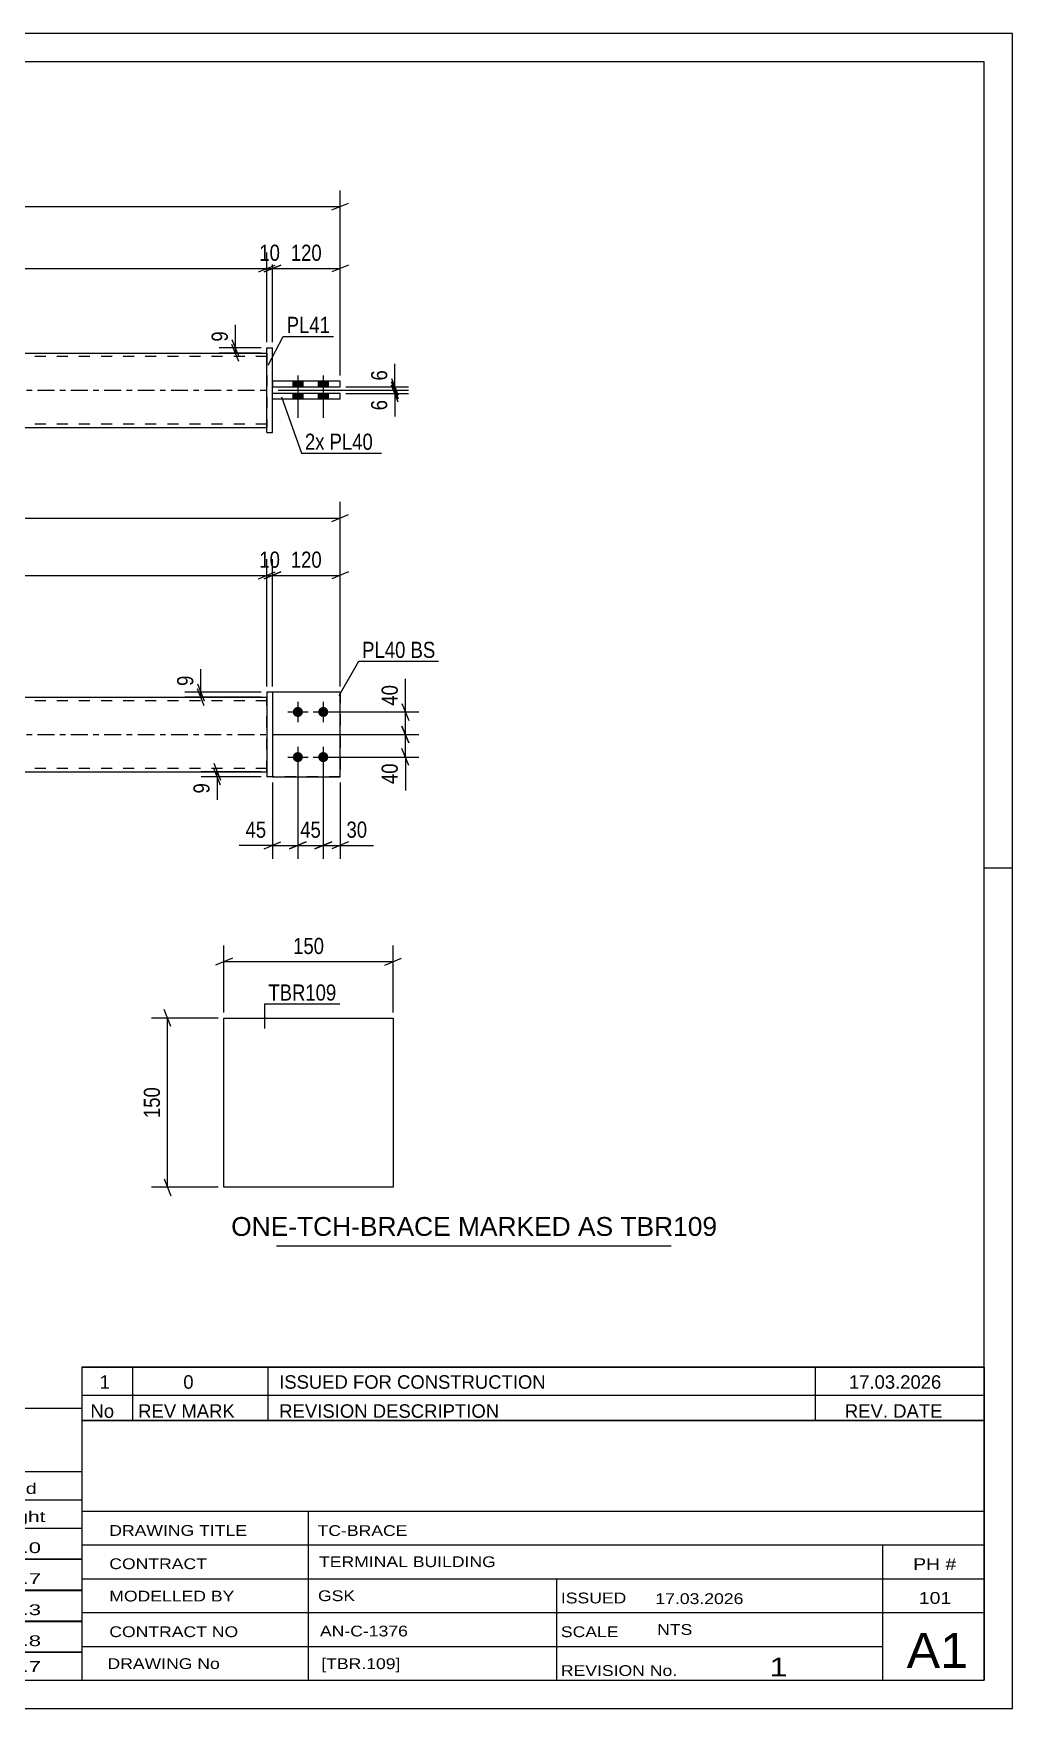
# Model space of a CAD drawing. Header units: millimetres. Extents: x 0 to 420, y 0 to 297.
# Drawn here: x 246.4 to 420, y 0 to 297 of the extents above; entities that cross this region are included whole.
import ezdxf

# ---------------------------------------------------------------- set-up
doc = ezdxf.new("R2010")
doc.units = ezdxf.units.MM
doc.linetypes.add('DXK_LINE_DOT2', pattern=[3.9198, 1.9599, -1.9599])
doc.linetypes.add('DXK_LINE_DOT3', pattern=[5.9187, 2.979, -0.9799, 0.9799, -0.9799])
doc.styles.add('Arial', font='ARIAL.TTF', dxfattribs={"height": 0.2})
doc.styles.add('Arial Narrow', font='ARIALN.TTF', dxfattribs={"height": 0.2})

# ---------------------------------------------------------------- blocks, each defined once
blk = doc.blocks.new('Unknown-581592027-1127')
at = {"color": 5, "linetype": 'Continuous'}
for p, q in [((420, 297), (0, 297)), ((420, 0), (420, 297)), ((415, 292), (5, 292)), ((415, 5), (415, 292)), ((420, 149), (415, 149)), ((5, 5), (415, 5)), ((0, 0), (420, 0))]:
    blk.add_line(p, q, dxfattribs=at)
blk = doc.blocks.new('Part-581592027-2882 - 2881')
at = {"color": 2, "linetype": 'Continuous'}
for p, q in [((280.21, 122.43), (310.21, 122.43)), ((280.21, 92.43), (280.21, 122.43)), ((310.21, 122.43), (310.21, 92.43)), ((310.21, 92.43), (280.21, 92.43))]:
    blk.add_line(p, q, dxfattribs=at)
blk = doc.blocks.new('Part-581592027-1367 - 1364')
at = {"color": 2, "linetype": 'Continuous'}
for p, q in [((288.81, 180.2), (287.81, 180.2)), ((287.81, 180.2), (287.81, 165.2)), ((288.81, 180.2), (288.81, 165.2)), ((288.81, 165.2), (287.81, 165.2))]:
    blk.add_line(p, q, dxfattribs=at)
blk = doc.blocks.new('Bolt-581592027-1379 - 1364')
at = {"linetype": 'Continuous'}
for points in [[(293.31, 177.6, -1), (293.31, 175.8, -1)], [(297.81, 177.6, -1), (297.81, 175.8, -1)], [(293.31, 169.6, -1), (293.31, 167.8, -1)], [(297.81, 169.6, -1), (297.81, 167.8, -1)]]:
    blk.add_hatch(color=1, dxfattribs=at).paths.add_polyline_path(points)
at = {"color": 1, "linetype": 'Continuous'}
for p, q in [((293.31, 178.5), (293.31, 174.9)), ((297.81, 178.5), (297.81, 174.9)), ((291.51, 176.7), (295.11, 176.7)), ((296.01, 176.7), (299.61, 176.7)), ((293.31, 170.5), (293.31, 166.9)), ((297.81, 170.5), (297.81, 166.9)), ((291.51, 168.7), (295.11, 168.7)), ((296.01, 168.7), (299.61, 168.7))]:
    blk.add_line(p, q, dxfattribs=at)
blk = doc.blocks.new('Part-581592027-1440 - 1364')
at = {"linetype": 'Continuous'}
blk.add_hatch(color=2, dxfattribs=at).paths.add_polyline_path([(141.71, 179.3), (140.91, 180.7), (142.51, 180.7)])
at = {"color": 2, "linetype": 'Continuous'}
for p, q in [((111.71, 179.3), (199.71, 179.3)), ((141.71, 179.3), (140.91, 180.7)), ((140.91, 180.7), (142.51, 180.7)), ((142.51, 180.7), (141.71, 179.3)), ((199.81, 179.3), (287.81, 179.3)), ((111.71, 166.1), (199.71, 166.1)), ((199.81, 166.1), (287.81, 166.1))]:
    blk.add_line(p, q, dxfattribs=at)
at = {"color": 7, "linetype": 'DXK_LINE_DOT2'}
for p, q in [((111.71, 166.1), (111.71, 179.3)), ((199.71, 178.7), (111.71, 178.7)), ((287.81, 178.7), (199.81, 178.7)), ((287.81, 166.1), (287.81, 179.3)), ((199.71, 166.7), (111.71, 166.7)), ((287.81, 166.7), (199.81, 166.7))]:
    blk.add_line(p, q, dxfattribs=at)
at = {"color": 7, "linetype": 'DXK_LINE_DOT3'}
for p, q in [((111.71, 172.7), (199.71, 172.7)), ((199.81, 172.7), (287.81, 172.7))]:
    blk.add_line(p, q, dxfattribs=at)
at = {"color": 2, "linetype": 'Continuous'}
blk.add_circle((141.71, 180.2), 1, dxfattribs=at)
blk = doc.blocks.new('Part-581592027-1445 - 1364')
at = {"color": 2, "linetype": 'Continuous'}
for p, q in [((300.81, 180.2), (288.81, 180.2)), ((300.81, 165.2), (300.81, 180.2)), ((288.81, 165.2), (300.81, 165.2))]:
    blk.add_line(p, q, dxfattribs=at)
at = {"color": 7, "linetype": 'DXK_LINE_DOT2'}
blk.add_line((288.81, 180.2), (288.81, 165.2), dxfattribs=at)
blk = doc.blocks.new('Part-581592027-1450 - 1364')
at = {"color": 7, "linetype": 'DXK_LINE_DOT2'}
for p, q in [((300.81, 180.2), (288.81, 180.2)), ((288.81, 180.2), (288.81, 165.2)), ((300.81, 180.2), (300.81, 165.2)), ((288.81, 165.2), (300.81, 165.2)), ((300.81, 165.2), (288.81, 165.2))]:
    blk.add_line(p, q, dxfattribs=at)
blk = doc.blocks.new('Part-581592027-1778 - 1767')
at = {"color": 2, "linetype": 'Continuous'}
for p, q in [((288.81, 232.15), (288.81, 233.15)), ((300.81, 233.15), (288.81, 233.15)), ((300.81, 232.15), (288.81, 232.15)), ((300.81, 232.15), (300.81, 233.15))]:
    blk.add_line(p, q, dxfattribs=at)
blk = doc.blocks.new('Part-581592027-1773 - 1767')
at = {"linetype": 'Continuous'}
blk.add_hatch(color=2, dxfattribs=at).paths.add_polyline_path([(141.71, 233.74), (140.91, 235.14), (142.51, 235.14)])
at = {"color": 2, "linetype": 'Continuous'}
for p, q in [((111.71, 240.34), (199.71, 240.34)), ((199.81, 240.34), (287.81, 240.34)), ((141.71, 233.74), (140.91, 235.14)), ((140.91, 235.14), (142.51, 235.14)), ((142.51, 235.14), (141.71, 233.74)), ((111.71, 227.14), (199.71, 227.14)), ((199.81, 227.14), (287.81, 227.14))]:
    blk.add_line(p, q, dxfattribs=at)
at = {"color": 7, "linetype": 'DXK_LINE_DOT2'}
for p, q in [((111.71, 227.14), (111.71, 240.34)), ((199.71, 239.74), (111.71, 239.74)), ((287.81, 239.74), (199.81, 239.74)), ((287.81, 240.34), (287.81, 227.14)), ((199.71, 227.74), (111.71, 227.74)), ((287.81, 227.74), (199.81, 227.74))]:
    blk.add_line(p, q, dxfattribs=at)
at = {"color": 7, "linetype": 'DXK_LINE_DOT3'}
for p, q in [((111.71, 233.74), (199.71, 233.74)), ((199.81, 233.74), (287.81, 233.74))]:
    blk.add_line(p, q, dxfattribs=at)
at = {"color": 2, "linetype": 'Continuous'}
blk.add_circle((141.71, 234.64), 1, dxfattribs=at)
blk = doc.blocks.new('Part-581592027-1783 - 1767')
at = {"color": 2, "linetype": 'Continuous'}
for p, q in [((300.81, 235.35), (288.81, 235.35)), ((288.81, 235.35), (288.81, 234.35)), ((300.81, 234.35), (300.81, 235.35)), ((288.81, 234.35), (300.81, 234.35))]:
    blk.add_line(p, q, dxfattribs=at)
blk = doc.blocks.new('Part-581592027-1788 - 1767')
at = {"color": 2, "linetype": 'Continuous'}
for p, q in [((287.81, 226.25), (287.81, 241.25)), ((287.81, 241.25), (288.81, 241.25)), ((288.81, 226.25), (288.81, 241.25)), ((287.81, 226.25), (288.81, 226.25))]:
    blk.add_line(p, q, dxfattribs=at)
blk = doc.blocks.new('Bolt-581592027-1800 - 1767')
at = {"linetype": 'Continuous'}
for points in [[(294.21, 235.34), (292.41, 235.34), (292.41, 234.34), (294.21, 234.34)], [(294.21, 235.34), (292.41, 235.34), (292.41, 234.34), (294.21, 234.34)], [(298.71, 235.34), (296.91, 235.34), (296.91, 234.34), (298.71, 234.34)], [(298.71, 235.34), (296.91, 235.34), (296.91, 234.34), (298.71, 234.34)], [(294.21, 233.14), (292.41, 233.14), (292.41, 232.14), (294.21, 232.14)], [(294.21, 233.14), (292.41, 233.14), (292.41, 232.14), (294.21, 232.14)], [(298.71, 233.14), (296.91, 233.14), (296.91, 232.14), (298.71, 232.14)], [(298.71, 233.14), (296.91, 233.14), (296.91, 232.14), (298.71, 232.14)]]:
    blk.add_hatch(color=1, dxfattribs=at).paths.add_polyline_path(points)
at = {"color": 1, "linetype": 'Continuous'}
for p, q in [((292.41, 235.34), (292.41, 234.34)), ((292.41, 235.34), (292.41, 234.34)), ((293.31, 236.34), (293.31, 228.84)), ((293.31, 236.34), (293.31, 228.84)), ((294.21, 235.34), (294.21, 234.34)), ((294.21, 235.34), (294.21, 234.34)), ((296.91, 235.34), (296.91, 234.34)), ((296.91, 235.34), (296.91, 234.34)), ((297.81, 236.34), (297.81, 228.84)), ((297.81, 236.34), (297.81, 228.84)), ((298.71, 235.34), (298.71, 234.34)), ((298.71, 235.34), (298.71, 234.34)), ((292.41, 233.14), (292.41, 232.14)), ((292.41, 233.14), (292.41, 232.14)), ((294.21, 233.14), (294.21, 232.14)), ((294.21, 233.14), (294.21, 232.14)), ((296.91, 233.14), (296.91, 232.14)), ((296.91, 233.14), (296.91, 232.14)), ((298.71, 233.14), (298.71, 232.14)), ((298.71, 233.14), (298.71, 232.14))]:
    blk.add_line(p, q, dxfattribs=at)
blk = doc.blocks.new('StraightDimension-581592027-2890 - 2881')
at = {"color": 7, "linetype": 'Continuous'}
for p, q in [((280.21, 123.43), (280.21, 135.28)), ((310.21, 123.43), (310.21, 135.28)), ((281.71, 133.03), (278.71, 131.83)), ((280.21, 132.43), (310.21, 132.43)), ((308.71, 131.83), (311.71, 133.03))]:
    blk.add_line(p, q, dxfattribs=at)
at = {"color": 0}
blk.add_wipeout([(298.55, 133.18), (298.55, 137.38), (291.87, 137.38), (291.87, 133.18)], dxfattribs=at)
at = {"color": 3, "style": 'Arial Narrow'}
blk.add_text('150', height=2.863, dxfattribs=at).set_placement((292.47, 133.78))
blk = doc.blocks.new('StraightDimension-581592027-2968 - 2881')
at = {"color": 7, "linetype": 'Continuous'}
for p, q in [((279.21, 122.43), (267.36, 122.43)), ((270.81, 120.93), (269.61, 123.93)), ((270.21, 92.43), (270.21, 122.43)), ((279.21, 92.43), (267.36, 92.43)), ((269.61, 93.93), (270.81, 90.93))]:
    blk.add_line(p, q, dxfattribs=at)
at = {"color": 0}
blk.add_wipeout([(269.46, 110.78), (265.26, 110.78), (265.26, 104.09), (269.46, 104.09)], dxfattribs=at)
at = {"color": 3, "style": 'Arial Narrow'}
blk.add_text('150', height=2.863, rotation=90.0002, dxfattribs=at).set_placement((268.86, 104.69))
blk = doc.blocks.new('StraightDimension-581592027-1665 - 1364')
at = {"color": 7, "linetype": 'Continuous'}
for p, q in [((293.31, 167.7), (293.31, 150.65)), ((297.81, 167.7), (297.81, 150.65)), ((291.81, 152.45), (294.81, 153.65)), ((293.31, 153.05), (297.81, 153.05)), ((299.31, 153.65), (296.31, 152.45))]:
    blk.add_line(p, q, dxfattribs=at)
at = {"color": 0}
blk.add_wipeout([(297.99, 153.8), (297.99, 158), (293.13, 158), (293.13, 153.8)], dxfattribs=at)
at = {"color": 3, "style": 'Arial Narrow'}
blk.add_text('45', height=2.863, dxfattribs=at).set_placement((293.73, 154.4))
blk = doc.blocks.new('StraightDimension-581592027-1505 - 1364')
at = {"color": 7, "linetype": 'Continuous'}
for p, q in [((287.81, 181.2), (287.81, 203.77)), ((288.81, 181.2), (288.81, 203.77)), ((286.31, 200.32), (289.31, 201.52)), ((290.31, 201.52), (287.31, 200.32)), ((287.81, 200.92), (288.81, 200.92))]:
    blk.add_line(p, q, dxfattribs=at)
at = {"color": 0}
blk.add_wipeout([(290.74, 201.67), (290.74, 205.87), (285.88, 205.87), (285.88, 201.67)], dxfattribs=at)
at = {"color": 3, "style": 'Arial Narrow'}
blk.add_text('10', height=2.863, dxfattribs=at).set_placement((286.48, 202.27))
blk = doc.blocks.new('StraightDimension-581592027-1703 - 1364')
at = {"color": 7, "linetype": 'Continuous'}
for p, q in [((298.81, 176.7), (314.77, 176.7)), ((311.77, 178.2), (312.97, 175.2)), ((312.37, 172.7), (312.37, 176.7)), ((288.81, 172.7), (314.77, 172.7)), ((312.97, 171.2), (311.77, 174.2))]:
    blk.add_line(p, q, dxfattribs=at)
at = {"color": 0}
blk.add_wipeout([(311.62, 182.08), (307.42, 182.08), (307.42, 177.22), (311.62, 177.22)], dxfattribs=at)
at = {"color": 7, "linetype": 'Continuous'}
blk.add_line((312.37, 176.7), (312.37, 182.6), dxfattribs=at)
blk.add_line((312.37, 176.7), (312.37, 182.6), dxfattribs=at)
at = {"color": 3, "style": 'Arial Narrow'}
blk.add_text('40', height=2.863, rotation=90.0002, dxfattribs=at).set_placement((311.02, 177.82))
blk = doc.blocks.new('StraightDimension-581592027-1649 - 1364')
at = {"color": 7, "linetype": 'Continuous'}
for p, q in [((293.31, 167.7), (293.31, 150.65)), ((288.81, 164.2), (288.81, 150.65)), ((287.31, 152.45), (290.31, 153.65)), ((288.81, 153.05), (293.31, 153.05)), ((294.81, 153.65), (291.81, 152.45))]:
    blk.add_line(p, q, dxfattribs=at)
at = {"color": 0}
blk.add_wipeout([(288.28, 153.8), (288.28, 158), (283.43, 158), (283.43, 153.8)], dxfattribs=at)
at = {"color": 7, "linetype": 'Continuous'}
blk.add_line((288.81, 153.05), (282.9, 153.05), dxfattribs=at)
blk.add_line((288.81, 153.05), (282.9, 153.05), dxfattribs=at)
at = {"color": 3, "style": 'Arial Narrow'}
blk.add_text('45', height=2.863, dxfattribs=at).set_placement((284.03, 154.4))
blk = doc.blocks.new('StraightDimension-581592027-1730 - 1364')
at = {"color": 7, "linetype": 'Continuous'}
for p, q in [((275.52, 181.7), (276.72, 178.7)), ((286.81, 180.2), (273.27, 180.2)), ((286.81, 179.3), (273.27, 179.3)), ((276.72, 177.8), (275.52, 180.8)), ((276.12, 179.3), (276.12, 180.2))]:
    blk.add_line(p, q, dxfattribs=at)
at = {"color": 0}
blk.add_wipeout([(275.37, 183.75), (271.17, 183.75), (271.17, 180.72), (275.37, 180.72)], dxfattribs=at)
at = {"color": 7, "linetype": 'Continuous'}
blk.add_line((276.12, 180.2), (276.12, 184.28), dxfattribs=at)
blk.add_line((276.12, 180.2), (276.12, 184.28), dxfattribs=at)
at = {"color": 3, "style": 'Arial Narrow'}
blk.add_text('9', height=2.86, rotation=90.0002, dxfattribs=at).set_placement((274.77, 181.32))
blk = doc.blocks.new('StraightDimension-581592027-1496 - 1364')
at = {"color": 7, "linetype": 'Continuous'}
for p, q in [((111.71, 182.2), (111.71, 203.77)), ((287.81, 181.2), (287.81, 203.77)), ((113.21, 201.52), (110.21, 200.32)), ((111.71, 200.92), (287.81, 200.92)), ((286.31, 200.32), (289.31, 201.52))]:
    blk.add_line(p, q, dxfattribs=at)
at = {"color": 0}
blk.add_wipeout([(204.01, 201.67), (204.01, 205.87), (195.5, 205.87), (195.5, 201.67)], dxfattribs=at)
at = {"color": 3, "style": 'Arial Narrow'}
blk.add_text('1938', height=2.863, dxfattribs=at).set_placement((196.1, 202.27))
blk = doc.blocks.new('StraightDimension-581592027-1523 - 1364')
at = {"color": 7, "linetype": 'Continuous'}
for p, q in [((288.81, 181.2), (288.81, 203.77)), ((300.81, 181.2), (300.81, 203.77)), ((287.31, 200.32), (290.31, 201.52)), ((288.81, 200.92), (300.81, 200.92)), ((302.31, 201.52), (299.31, 200.32))]:
    blk.add_line(p, q, dxfattribs=at)
at = {"color": 0}
blk.add_wipeout([(298.15, 201.67), (298.15, 205.87), (291.46, 205.87), (291.46, 201.67)], dxfattribs=at)
at = {"color": 3, "style": 'Arial Narrow'}
blk.add_text('120', height=2.863, dxfattribs=at).set_placement((292.06, 202.27))
blk = doc.blocks.new('StraightDimension-581592027-1546 - 1364')
at = {"color": 7, "linetype": 'Continuous'}
for p, q in [((98.71, 181.2), (98.71, 213.94)), ((300.81, 181.2), (300.81, 213.94)), ((100.21, 211.69), (97.21, 210.49)), ((98.71, 211.09), (300.81, 211.09)), ((299.31, 210.49), (302.31, 211.69))]:
    blk.add_line(p, q, dxfattribs=at)
at = {"color": 0}
blk.add_wipeout([(204.01, 211.84), (204.01, 216.04), (195.5, 216.04), (195.5, 211.84)], dxfattribs=at)
at = {"color": 3, "style": 'Arial Narrow'}
blk.add_text('2198', height=2.863, dxfattribs=at).set_placement((196.1, 212.44))
blk = doc.blocks.new('StraightDimension-581592027-1640 - 1364')
at = {"color": 7, "linetype": 'Continuous'}
for p, q in [((278.41, 167.6), (279.61, 164.6)), ((279.61, 163.7), (278.41, 166.7)), ((286.81, 166.1), (276.16, 166.1)), ((286.81, 165.2), (276.16, 165.2)), ((279.01, 165.2), (279.01, 166.1))]:
    blk.add_line(p, q, dxfattribs=at)
at = {"color": 0}
blk.add_wipeout([(278.26, 164.67), (274.06, 164.67), (274.06, 161.65), (278.26, 161.65)], dxfattribs=at)
at = {"color": 7, "linetype": 'Continuous'}
blk.add_line((279.01, 165.2), (279.01, 161.12), dxfattribs=at)
blk.add_line((279.01, 165.2), (279.01, 161.12), dxfattribs=at)
at = {"color": 3, "style": 'Arial Narrow'}
blk.add_text('9', height=2.86, rotation=90.0002, dxfattribs=at).set_placement((277.66, 162.25))
blk = doc.blocks.new('StraightDimension-581592027-1675 - 1364')
at = {"color": 7, "linetype": 'Continuous'}
for p, q in [((297.81, 167.7), (297.81, 150.65)), ((300.81, 164.2), (300.81, 150.65)), ((296.31, 152.45), (299.31, 153.65)), ((297.81, 153.05), (300.81, 153.05)), ((302.31, 153.65), (299.31, 152.45))]:
    blk.add_line(p, q, dxfattribs=at)
at = {"color": 0}
blk.add_wipeout([(306.19, 153.8), (306.19, 158), (301.33, 158), (301.33, 153.8)], dxfattribs=at)
at = {"color": 7, "linetype": 'Continuous'}
blk.add_line((300.81, 153.05), (306.71, 153.05), dxfattribs=at)
blk.add_line((300.81, 153.05), (306.71, 153.05), dxfattribs=at)
at = {"color": 3, "style": 'Arial Narrow'}
blk.add_text('30', height=2.863, dxfattribs=at).set_placement((301.93, 154.4))
blk = doc.blocks.new('StraightDimension-581592027-1716 - 1364')
at = {"color": 7, "linetype": 'Continuous'}
for p, q in [((288.81, 172.7), (314.77, 172.7)), ((311.77, 174.2), (312.97, 171.2)), ((312.37, 168.7), (312.37, 172.7)), ((312.97, 167.2), (311.77, 170.2)), ((298.81, 168.7), (314.77, 168.7))]:
    blk.add_line(p, q, dxfattribs=at)
at = {"color": 0}
blk.add_wipeout([(311.62, 168.17), (307.42, 168.17), (307.42, 163.32), (311.62, 163.32)], dxfattribs=at)
at = {"color": 7, "linetype": 'Continuous'}
blk.add_line((312.37, 168.7), (312.37, 162.79), dxfattribs=at)
blk.add_line((312.37, 168.7), (312.37, 162.79), dxfattribs=at)
at = {"color": 3, "style": 'Arial Narrow'}
blk.add_text('40', height=2.863, rotation=90.0002, dxfattribs=at).set_placement((311.02, 163.92))
blk = doc.blocks.new('StraightDimension-581592027-1890 - 1767')
at = {"color": 7, "linetype": 'Continuous'}
for p, q in [((287.31, 254.74), (290.31, 255.94)), ((288.81, 242.24), (288.81, 258.19)), ((302.31, 255.94), (299.31, 254.74)), ((300.81, 236.35), (300.81, 258.19)), ((288.81, 255.34), (300.81, 255.34))]:
    blk.add_line(p, q, dxfattribs=at)
at = {"color": 0}
blk.add_wipeout([(298.15, 256.09), (298.15, 260.29), (291.46, 260.29), (291.46, 256.09)], dxfattribs=at)
at = {"color": 3, "style": 'Arial Narrow'}
blk.add_text('120', height=2.863, dxfattribs=at).set_placement((292.06, 256.69))
blk = doc.blocks.new('StraightDimension-581592027-1805 - 1767')
at = {"color": 7, "linetype": 'Continuous'}
for p, q in [((286.81, 241.24), (279.38, 241.24)), ((281.63, 242.74), (282.83, 239.74)), ((282.83, 238.84), (281.63, 241.84)), ((282.23, 240.34), (282.23, 241.24)), ((286.81, 240.34), (279.38, 240.34))]:
    blk.add_line(p, q, dxfattribs=at)
at = {"color": 0}
blk.add_wipeout([(281.48, 244.8), (277.28, 244.8), (277.28, 241.77), (281.48, 241.77)], dxfattribs=at)
at = {"color": 7, "linetype": 'Continuous'}
blk.add_line((282.23, 241.24), (282.23, 245.32), dxfattribs=at)
blk.add_line((282.23, 241.24), (282.23, 245.32), dxfattribs=at)
at = {"color": 3, "style": 'Arial Narrow'}
blk.add_text('9', height=2.86, rotation=90.0002, dxfattribs=at).set_placement((280.88, 242.37))
blk = doc.blocks.new('StraightDimension-581592027-1816 - 1767')
at = {"color": 7, "linetype": 'Continuous'}
for p, q in [((309.9, 235.85), (311.1, 232.85)), ((311.1, 232.24), (309.9, 235.24)), ((289.81, 233.74), (312.9, 233.74)), ((301.81, 234.35), (312.9, 234.35)), ((310.5, 233.74), (310.5, 234.35))]:
    blk.add_line(p, q, dxfattribs=at)
at = {"color": 0}
blk.add_wipeout([(309.75, 237.9), (305.55, 237.9), (305.55, 234.87), (309.75, 234.87)], dxfattribs=at)
at = {"color": 7, "linetype": 'Continuous'}
blk.add_line((310.5, 234.35), (310.5, 238.42), dxfattribs=at)
blk.add_line((310.5, 234.35), (310.5, 238.42), dxfattribs=at)
at = {"color": 3, "style": 'Arial Narrow'}
blk.add_text('6', height=2.86, rotation=90.0002, dxfattribs=at).set_placement((309.15, 235.47))
blk = doc.blocks.new('StraightDimension-581592027-1825 - 1767')
at = {"color": 7, "linetype": 'Continuous'}
for p, q in [((309.9, 235.24), (311.1, 232.24)), ((311.1, 231.65), (309.9, 234.65)), ((289.81, 233.74), (312.9, 233.74)), ((301.81, 233.15), (312.9, 233.15)), ((310.5, 233.15), (310.5, 233.74))]:
    blk.add_line(p, q, dxfattribs=at)
at = {"color": 0}
blk.add_wipeout([(309.75, 232.62), (305.55, 232.62), (305.55, 229.59), (309.75, 229.59)], dxfattribs=at)
at = {"color": 7, "linetype": 'Continuous'}
blk.add_line((310.5, 233.15), (310.5, 229.07), dxfattribs=at)
blk.add_line((310.5, 233.15), (310.5, 229.07), dxfattribs=at)
at = {"color": 3, "style": 'Arial Narrow'}
blk.add_text('6', height=2.86, rotation=90.0002, dxfattribs=at).set_placement((309.15, 230.19))
blk = doc.blocks.new('StraightDimension-581592027-1900 - 1767')
at = {"color": 7, "linetype": 'Continuous'}
for p, q in [((286.31, 254.74), (289.31, 255.94)), ((290.31, 255.94), (287.31, 254.74)), ((287.81, 242.24), (287.81, 258.19)), ((288.81, 242.24), (288.81, 258.19)), ((287.81, 255.34), (288.81, 255.34))]:
    blk.add_line(p, q, dxfattribs=at)
at = {"color": 0}
blk.add_wipeout([(290.74, 256.09), (290.74, 260.29), (285.88, 260.29), (285.88, 256.09)], dxfattribs=at)
at = {"color": 3, "style": 'Arial Narrow'}
blk.add_text('10', height=2.863, dxfattribs=at).set_placement((286.48, 256.69))
blk = doc.blocks.new('StraightDimension-581592027-1910 - 1767')
at = {"color": 7, "linetype": 'Continuous'}
for p, q in [((113.21, 255.94), (110.21, 254.74)), ((111.71, 243.24), (111.71, 258.19)), ((286.31, 254.74), (289.31, 255.94)), ((287.81, 242.24), (287.81, 258.19)), ((111.71, 255.34), (287.81, 255.34))]:
    blk.add_line(p, q, dxfattribs=at)
at = {"color": 0}
blk.add_wipeout([(204.01, 256.09), (204.01, 260.29), (195.5, 260.29), (195.5, 256.09)], dxfattribs=at)
at = {"color": 3, "style": 'Arial Narrow'}
blk.add_text('1938', height=2.863, dxfattribs=at).set_placement((196.1, 256.69))
blk = doc.blocks.new('StraightDimension-581592027-1941 - 1767')
at = {"color": 7, "linetype": 'Continuous'}
for p, q in [((98.71, 236.34), (98.71, 269.19)), ((300.81, 236.34), (300.81, 269.19)), ((100.21, 266.94), (97.21, 265.74)), ((98.71, 266.34), (300.81, 266.34)), ((299.31, 265.74), (302.31, 266.94))]:
    blk.add_line(p, q, dxfattribs=at)
at = {"color": 0}
blk.add_wipeout([(204.01, 267.09), (204.01, 271.29), (195.5, 271.29), (195.5, 267.09)], dxfattribs=at)
at = {"color": 3, "style": 'Arial Narrow'}
blk.add_text('2198', height=2.863, dxfattribs=at).set_placement((196.1, 267.69))
blk = doc.blocks.new('Unknown-581592027-3159')
at = {"color": 7, "linetype": 'Continuous'}
for p, q in [((255, 51.05), (255, 5)), ((255, 51.05), (415, 51.05)), ((415, 51), (415, 5)), ((255, 35), (415, 35)), ((295.14, 35), (295.14, 5)), ((255, 29), (415, 29)), ((397, 5.05), (397, 29.05)), ((255, 23), (415, 23)), ((339.14, 23), (339.14, 5)), ((255, 17), (415, 17)), ((255, 11), (397, 11)), ((255, 5), (415, 5))]:
    blk.add_line(p, q, dxfattribs=at)
at = {"color": 7, "style": 'Arial Narrow'}
for s, height, width, p in [('DRAWING TITLE', 1.9089, 1.425378, (259.88, 30.61)), ('TC-BRACE', 1.909, 1.425378, (296.81, 30.59)), ('TERMINAL BUILDING', 1.9089, 1.425378, (297.06, 25.07)), ('CONTRACT', 1.909, 1.425378, (259.88, 24.71)), ('MODELLED BY', 1.9089, 1.425378, (259.88, 18.98)), ('GSK', 1.909, 1.425378, (296.88, 19.04)), ('ISSUED', 1.909, 1.425378, (339.94, 18.64)), ('17.03.2026', 1.909, 1.425378, (356.69, 18.52)), ('CONTRACT NO', 1.9089, 1.425378, (259.88, 12.66)), ('AN-C-1376', 1.909, 1.425378, (297.23, 12.78)), ('SCALE', 1.909, 1.425378, (339.94, 12.65)), ('A1', 6.204, 1.25, (401.24, 7.2)), ('DRAWING No', 1.909, 1.425378, (259.56, 7)), ('[TBR.109]', 1.909, 1.425378, (297.46, 6.99)), ('1', 3.34, 1.5, (376.91, 5.68)), ('REVISION No.', 1.9089, 1.425378, (339.94, 5.77))]:
    blk.add_text(s, height=height, dxfattribs=dict(at, width=width)).set_placement(p)
at = {"color": 7, "linetype": 'Continuous', "style": 'Arial Narrow'}
for s, height, width, p in [('PH #', 2.1, 1.42538, (402.4, 24.55)), ('101', 2.1, 1.42538, (403.41, 18.55)), ('NTS', 1.909, 1.425378, (357, 13.05))]:
    blk.add_text(s, height=height, dxfattribs=dict(at, width=width)).set_placement(p)
blk = doc.blocks.new('Unknown-581592027-3160')
at = {"color": 7, "linetype": 'Continuous'}
for p, q in [((255, 60.55), (415, 60.55)), ((415, 60.55), (255, 60.55)), ((255, 60.55), (255, 55.55)), ((264, 60.55), (264, 55.55)), ((288, 60.55), (288, 55.55)), ((385, 60.55), (385, 55.55)), ((415, 60.55), (415, 55.55)), ((255, 55.55), (415, 55.55)), ((255, 55.55), (255, 51.05)), ((255, 55.55), (415, 55.55)), ((264, 55.55), (264, 51.05)), ((288, 55.55), (288, 51.05)), ((385, 55.55), (385, 51.05)), ((415, 55.55), (415, 51.05)), ((415, 51.05), (255, 51.05))]:
    blk.add_line(p, q, dxfattribs=at)
at = {"color": 7, "linetype": 'Continuous', "style": 'Arial Narrow'}
for s, height, width, p in [('1', 2.39, 1.196471, (258.16, 56.7)), ('0', 2.39, 1.196471, (273, 56.7)), ('ISSUED FOR CONSTRUCTION', 2.3861, 1.196471, (290, 56.7)), ('17.03.2026', 2.386, 1.196471, (391, 56.7)), ('No', 2.386, 1.2, (256.54, 51.55)), ('REV MARK', 2.386, 1.2, (265, 51.55)), ('REVISION DESCRIPTION', 2.3861, 1.2, (290, 51.55)), ('REV. DATE', 2.386, 1.2, (390.28, 51.55))]:
    blk.add_text(s, height=height, dxfattribs=dict(at, width=width)).set_placement(p)
blk = doc.blocks.new('Unknown-581592027-3161')
at = {"color": 7, "linetype": 'Continuous'}
for p, q in [((95, 53.25), (255, 53.25)), ((95, 42), (95, 53.25)), ((255, 53.25), (255, 42)), ((95, 42), (255, 42)), ((95, 42), (95, 37)), ((255, 42), (255, 37)), ((95, 37), (255, 37)), ((95, 37), (95, 32)), ((119, 37), (119, 32)), ((154.5, 37), (154.5, 32)), ((180.5, 37), (180.5, 32)), ((193.5, 37), (193.5, 32)), ((211, 37), (211, 32)), ((233, 37), (233, 32)), ((255, 37), (255, 32)), ((95, 32), (255, 32)), ((95, 31.95), (95, 26.55)), ((95, 31.95), (255, 31.95)), ((119, 32), (119, 26.5)), ((154.5, 32), (154.5, 26.5)), ((180.5, 32), (180.5, 26.5)), ((193.5, 32), (193.5, 26.5)), ((211, 32), (211, 26.5)), ((233, 32), (233, 26.5)), ((255, 31.95), (255, 26.55)), ((95, 26.55), (255, 26.55)), ((95, 26.45), (95, 21.05)), ((95, 26.45), (255, 26.45)), ((119, 26.5), (119, 21)), ((154.5, 26.5), (154.5, 21)), ((180.5, 26.5), (180.5, 21)), ((193.5, 26.5), (193.5, 21)), ((211, 26.5), (211, 21)), ((233, 26.5), (233, 21)), ((255, 26.45), (255, 21.05)), ((95, 21.05), (255, 21.05)), ((95, 20.95), (95, 15.55)), ((95, 20.95), (255, 20.95)), ((119, 21), (119, 15.5)), ((154.5, 21), (154.5, 15.5)), ((180.5, 21), (180.5, 15.5)), ((193.5, 21), (193.5, 15.5)), ((211, 21), (211, 15.5)), ((233, 21), (233, 15.5)), ((255, 20.95), (255, 15.55)), ((95, 15.55), (255, 15.55)), ((95, 15.45), (95, 10.05)), ((95, 15.45), (255, 15.45)), ((119, 15.5), (119, 10)), ((154.5, 15.5), (154.5, 10)), ((180.5, 15.5), (180.5, 10)), ((193.5, 15.5), (193.5, 10)), ((211, 15.5), (211, 10)), ((233, 15.5), (233, 10)), ((255, 15.45), (255, 10.05)), ((95, 10.05), (255, 10.05)), ((95, 10), (255, 10)), ((95, 10), (95, 5)), ((211, 10), (211, 5)), ((233, 10), (233, 5)), ((255, 10), (255, 5)), ((95, 5), (255, 5))]:
    blk.add_line(p, q, dxfattribs=at)
at = {"color": 7, "style": 'Arial Narrow'}
for s, height, width, p in [('GENERAL NOTES & WELD DETAILS :', 2.8633, 1.4, (96.15, 45.56)), ('REFER TYP DRAWING TYP-01', 1.9089, 1.6, (179.7, 45.66)), ("MATERIAL LIST FOR ASSEMBLY MK'D", 1.9089, 1.6, (96.15, 38.06)), ('TBR109', 1.909, 1.794707, (187.59, 37.97)), ('1', 1.91, 1.794707, (217.08, 38.06)), ('No. Required', 1.9089, 1.6, (226.41, 38.06)), ('Mark', 1.909, 1.7, (96.34, 33)), ('Profile', 1.909, 1.7, (129.41, 33)), ('Material', 1.909, 1.7, (159.54, 33.06)), ('No.', 1.909, 1.7, (184.5, 33.06)), ('Length', 1.909, 1.7, (195, 33.06)), ('Area', 1.909, 1.7, (217.5, 33.06)), ('Weight', 1.909, 1.7, (237, 33.06))]:
    blk.add_text(s, height=height, dxfattribs=dict(at, width=width)).set_placement(p)
at = {"color": 7, "linetype": 'Continuous', "style": 'Arial Narrow'}
for s, height, width, p in [('TBR109', 1.909, 1.794707, (96.5, 27.56)), ('SHS132*6', 1.909, 1.794707, (121, 27.56)), ('E350', 1.909, 1.794707, (160.74, 27.56)), ('1', 1.91, 1.794707, (184.86, 27.56)), ('1938', 1.909, 1.794707, (197.58, 27.56)), ('1.0', 1.909, 1.794707, (221.32, 27.56)), ('46.0', 1.909, 1.794707, (240.14, 27.56)), ('PL40', 1.909, 1.794707, (96.5, 22.06)), ('PL10*120', 1.909, 1.794707, (121, 22.06)), ('E350', 1.909, 1.794707, (160.74, 22.06)), ('4', 1.91, 1.794707, (184.86, 22.06)), ('150', 1.909, 1.794707, (199.77, 22.06)), ('0.0', 1.909, 1.794707, (221.32, 22.06)), ('5.7', 1.909, 1.794707, (242.33, 22.06)), ('PL98', 1.909, 1.794707, (96.5, 16.56)), ('PL10*170', 1.909, 1.794707, (121, 16.56)), ('E350', 1.909, 1.794707, (160.74, 16.56)), ('1', 1.91, 1.794707, (184.86, 16.56)), ('170', 1.909, 1.794707, (199.77, 16.56)), ('0.1', 1.909, 1.794707, (221.32, 16.56)), ('2.3', 1.909, 1.794707, (242.33, 16.56)), ('PL41', 1.909, 1.794707, (96.5, 11.06)), ('PL10*150', 1.909, 1.794707, (121, 11.06)), ('E350', 1.909, 1.794707, (160.74, 11.06)), ('1', 1.91, 1.794707, (184.86, 11.06)), ('150', 1.909, 1.794707, (199.77, 11.06)), ('0.1', 1.909, 1.794707, (221.32, 11.06)), ('1.8', 1.909, 1.794707, (242.33, 11.06)), ('Total', 1.909, 1.7, (197.33, 6.5)), ('1.3', 1.909, 1.794707, (220.83, 6.5)), ('55.7', 1.909, 1.794707, (240.14, 6.5))]:
    blk.add_text(s, height=height, dxfattribs=dict(at, width=width)).set_placement(p)
blk = doc.blocks.new('Unknown-581592027-3162')
at = {"color": 7, "linetype": 'Continuous'}
blk.add_line((289.5, 82.05), (359.5, 82.05), dxfattribs=at)
at = {"color": 7, "style": 'Arial'}
blk.add_text('ONE-TCH-BRACE MARKED AS TBR109', height=3.3428, dxfattribs=at).set_placement((281.49, 83.8))
blk = doc.blocks.new('Mark-581592027-2971 - 2881')
at = {"color": 0}
blk.add_wipeout([(300.13, 125.52), (300.13, 128.52), (288.08, 128.52), (288.08, 125.52)], dxfattribs=at)
blk.add_wipeout([(300.13, 125.52), (300.13, 128.52), (288.08, 128.52), (288.08, 125.52)], dxfattribs=at)
at = {"color": 30, "linetype": 'Continuous'}
for p, q in [((287.46, 120.57), (287.48, 124.92)), ((287.48, 124.92), (300.73, 124.92))]:
    blk.add_line(p, q, dxfattribs=at)
at = {"color": 3, "style": 'Arial Narrow'}
blk.add_text('TBR109', height=2.863, dxfattribs=at).set_placement((288.08, 125.52))
blk = doc.blocks.new('MarkSet-581592027-1752 - 1364')
at = {"color": 0}
blk.add_wipeout([(312.39, 186.28), (312.39, 189.28), (304.71, 189.28), (304.71, 186.28)], dxfattribs=at)
blk.add_wipeout([(312.39, 186.28), (312.39, 189.28), (304.71, 189.28), (304.71, 186.28)], dxfattribs=at)
at = {"color": 30, "linetype": 'Continuous'}
blk.add_line((300.61, 179.62), (304.11, 185.68), dxfattribs=at)
at = {"color": 0}
blk.add_wipeout([(317.67, 186.28), (317.67, 189.28), (313.29, 189.28), (313.29, 186.28)], dxfattribs=at)
blk.add_wipeout([(317.67, 186.28), (317.67, 189.28), (313.29, 189.28), (313.29, 186.28)], dxfattribs=at)
at = {"color": 30, "linetype": 'Continuous'}
blk.add_line((304.11, 185.68), (318.27, 185.68), dxfattribs=at)
at = {"color": 3, "style": 'Arial Narrow'}
for s, p in [('PL40', (304.71, 186.28)), ('BS', (313.29, 186.28))]:
    blk.add_text(s, height=2.863, dxfattribs=at).set_placement(p)
blk = doc.blocks.new('Mark-581592027-1784 - 1767')
at = {"color": 0}
blk.add_wipeout([(299, 243.9), (299, 246.9), (291.33, 246.9), (291.33, 243.9)], dxfattribs=at)
blk.add_wipeout([(299, 243.9), (299, 246.9), (291.33, 246.9), (291.33, 243.9)], dxfattribs=at)
at = {"color": 30, "linetype": 'Continuous'}
for p, q in [((288.04, 238.22), (290.73, 243.3)), ((290.73, 243.3), (299.6, 243.3))]:
    blk.add_line(p, q, dxfattribs=at)
at = {"color": 3, "style": 'Arial Narrow'}
blk.add_text('PL41', height=2.863, dxfattribs=at).set_placement((291.33, 243.9))
blk = doc.blocks.new('MarkSet-581592027-1973 - 1767')
at = {"color": 0}
blk.add_wipeout([(298.03, 223.18), (298.03, 226.18), (294.56, 226.18), (294.56, 223.18)], dxfattribs=at)
blk.add_wipeout([(298.03, 223.18), (298.03, 226.18), (294.56, 226.18), (294.56, 223.18)], dxfattribs=at)
at = {"color": 30, "linetype": 'Continuous'}
blk.add_line((290.43, 232.6), (293.96, 222.58), dxfattribs=at)
at = {"color": 0}
blk.add_wipeout([(306.61, 223.18), (306.61, 226.18), (298.93, 226.18), (298.93, 223.18)], dxfattribs=at)
blk.add_wipeout([(306.61, 223.18), (306.61, 226.18), (298.93, 226.18), (298.93, 223.18)], dxfattribs=at)
at = {"color": 30, "linetype": 'Continuous'}
blk.add_line((293.96, 222.58), (308.11, 222.58), dxfattribs=at)
at = {"color": 3, "style": 'Arial Narrow'}
for s, p in [('2x', (294.56, 223.18)), ('PL40', (298.93, 223.18))]:
    blk.add_text(s, height=2.863, dxfattribs=at).set_placement(p)

msp = doc.modelspace()

# ---------------------------------------------------------------- block references
for name in ['Unknown-581592027-1127', 'Part-581592027-1788 - 1767', 'Part-581592027-1773 - 1767', 'Part-581592027-1783 - 1767', 'Bolt-581592027-1800 - 1767', 'Part-581592027-1778 - 1767', 'Part-581592027-1440 - 1364', 'Part-581592027-1367 - 1364', 'Part-581592027-1445 - 1364', 'Part-581592027-1450 - 1364', 'Bolt-581592027-1379 - 1364', 'Part-581592027-2882 - 2881', 'Unknown-581592027-3162', 'Unknown-581592027-3160', 'Unknown-581592027-3161', 'Unknown-581592027-3159']:
    msp.add_blockref(name, (0, 0))

# ---------------------------------------------------------------- next in the draw order: block references
for name in ['StraightDimension-581592027-1890 - 1767', 'StraightDimension-581592027-1505 - 1364', 'StraightDimension-581592027-1665 - 1364', 'StraightDimension-581592027-2890 - 2881']:
    msp.add_blockref(name, (0, 0))

# ---------------------------------------------------------------- next in the draw order: block references
for name in ['StraightDimension-581592027-1805 - 1767', 'StraightDimension-581592027-1816 - 1767', 'StraightDimension-581592027-1730 - 1364', 'StraightDimension-581592027-1703 - 1364', 'StraightDimension-581592027-1649 - 1364', 'StraightDimension-581592027-1675 - 1364', 'Mark-581592027-2971 - 2881', 'StraightDimension-581592027-2968 - 2881']:
    msp.add_blockref(name, (0, 0))

# ---------------------------------------------------------------- next in the draw order: block references
for name in ['StraightDimension-581592027-1900 - 1767', 'StraightDimension-581592027-1825 - 1767', 'StraightDimension-581592027-1496 - 1364', 'StraightDimension-581592027-1716 - 1364', 'StraightDimension-581592027-1640 - 1364']:
    msp.add_blockref(name, (0, 0))

# ---------------------------------------------------------------- next in the draw order: block references
for name in ['StraightDimension-581592027-1910 - 1767', 'MarkSet-581592027-1973 - 1767', 'StraightDimension-581592027-1523 - 1364']:
    msp.add_blockref(name, (0, 0))

# ---------------------------------------------------------------- next in the draw order: block references
for name in ['StraightDimension-581592027-1941 - 1767', 'StraightDimension-581592027-1546 - 1364']:
    msp.add_blockref(name, (0, 0))

# ---------------------------------------------------------------- next in the draw order: block references
for name in ['Mark-581592027-1784 - 1767', 'MarkSet-581592027-1752 - 1364']:
    msp.add_blockref(name, (0, 0))

doc.saveas('drawing.dxf')
